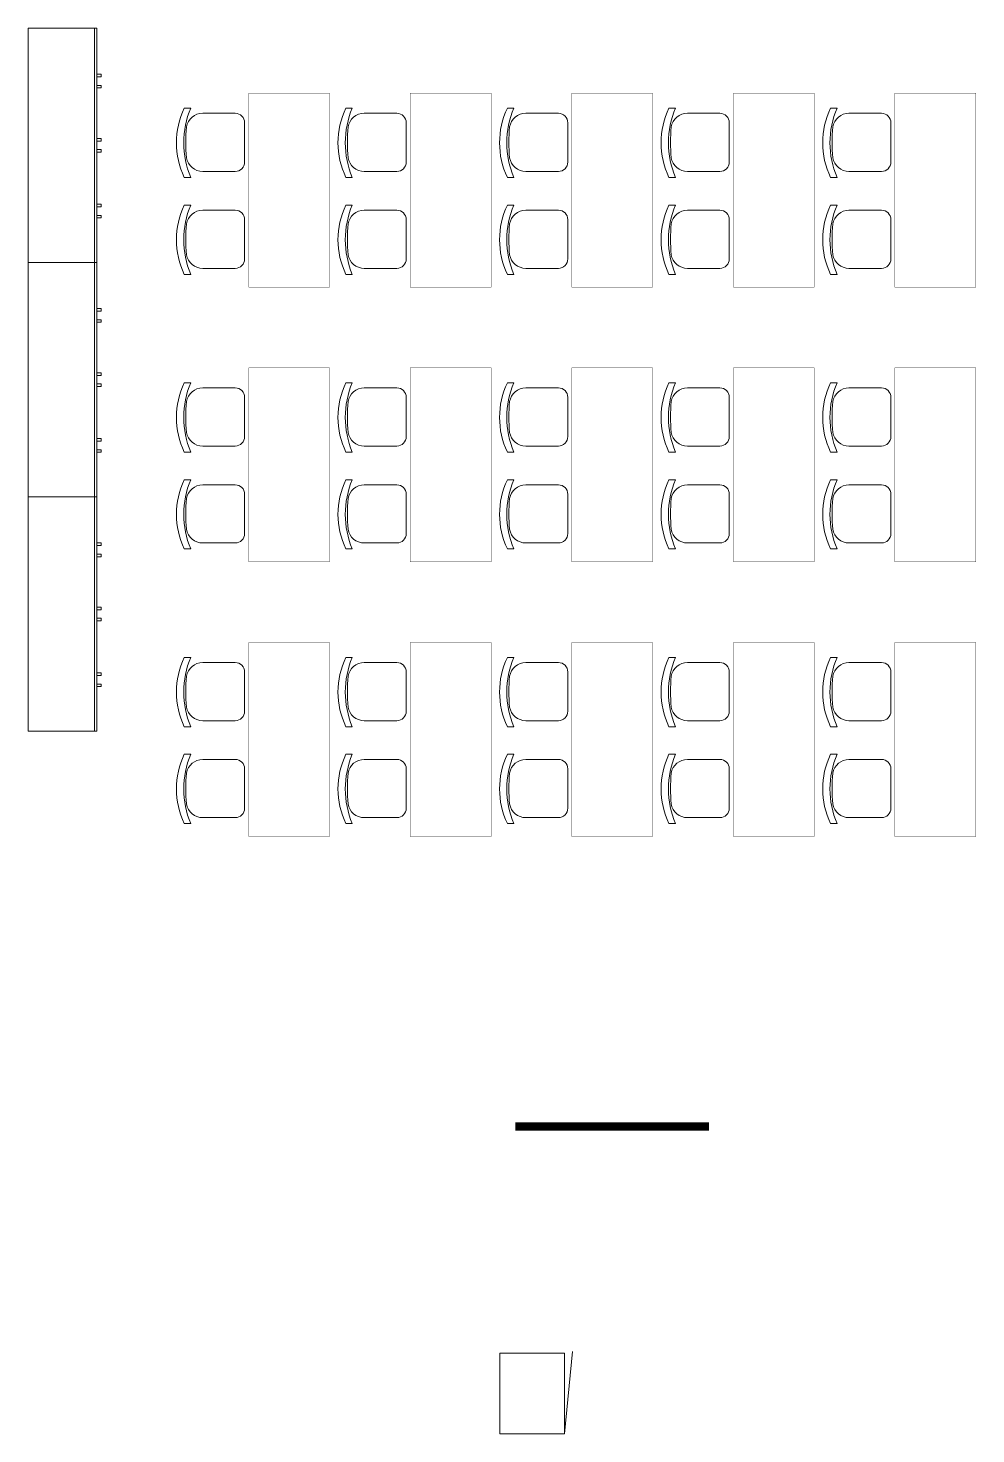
# Model space of a CAD drawing. Header units: millimetres. Extents: x -217756 to 263180, y 55413 to 130608.
# Drawn here: x 212176 to 218042, y 77349 to 86051 of the extents above; entities that cross this region are included whole.
import ezdxf

# ---------------------------------------------------------------- set-up
doc = ezdxf.new("R2010")
doc.units = ezdxf.units.MM
doc.layers.add('ТХ_мебель передв', color=250, linetype='Continuous', lineweight=13)

# ---------------------------------------------------------------- blocks, each defined once
blk = doc.blocks.new('Шкаф для ПУИ 500х400')
blk.add_line((400, 0), (450, -510))
blk.add_lwpolyline([(400, -500), (400, 0), (0, 0), (0, -500)], close=True)
blk = doc.blocks.new('A$C9cd708a4')
at = {"layer": 'ТХ_мебель передв', "xscale": -1, "rotation": 180}
blk.add_blockref('Шкаф для ПУИ 500х400', (433329.8, -53252), dxfattribs=at)
blk = doc.blocks.new('тумба под доской')
for points in [[(-1450.6, -426.2), (0, -426.2), (0, 0), (-1450.6, 0)], [(-1164.7, -452.7), (-1148.9, -452.7), (-1148.9, -426.2), (-1164.7, -426.2)], [(-1095.9, -452.7), (-1080, -452.7), (-1080, -426.2), (-1095.9, -426.2)], [(-767.7, -452.7), (-751.8, -452.7), (-751.8, -426.2), (-767.7, -426.2)], [(-698.8, -452.7), (-683, -452.7), (-683, -426.2), (-698.8, -426.2)], [(-360, -452.7), (-344.1, -452.7), (-344.1, -426.2), (-360, -426.2)], [(-291.2, -452.7), (-275.3, -452.7), (-275.3, -426.2), (-291.2, -426.2)]]:
    blk.add_lwpolyline(points, close=True)
blk.add_lwpolyline([(-1450.6, -410.3), (0, -410.3)])
blk = doc.blocks.new('A$Cdd239fcc')
at = {"layer": 'ТХ_мебель передв', "xscale": -1, "rotation": 90}
for p in [(282591.3, 11312.5), (282591.3, 9861.9), (282591.3, 8411.3)]:
    blk.add_blockref('тумба под доской', p, dxfattribs=at)
blk = doc.blocks.new('Стул парты')
for points in [[(-95.3, -360, -0.36493), (-180, -259.4), (-180, -58.2, -0.414078), (-121.8, 0), (121.8, 0, -0.414078), (180, -58.2), (180, -259.4, -0.36493), (95.3, -360, -0.041656)], [(-211.8, -333.5, 0.203875), (217.1, -333.5), (217.1, -373.5, -0.227009), (-211.8, -373.5)]]:
    blk.add_lwpolyline(points, format="xyb", close=True)
blk = doc.blocks.new('A$Ca9275210')
at = {"layer": 'ТХ_мебель передв', "rotation": 270}
for p in [(292994.8, -33813.6), (293994.8, -33813.6), (294994.8, -33813.6), (295994.8, -33813.6), (296994.8, -33813.6), (292994.8, -34413.6), (293994.8, -34413.6), (294994.8, -34413.6), (295994.8, -34413.6), (296994.8, -34413.6), (292994.8, -35513.6), (293994.8, -35513.6), (294994.8, -35513.6), (295994.8, -35513.6), (296994.8, -35513.6), (292994.8, -36113.6), (293994.8, -36113.6), (294994.8, -36113.6), (295994.8, -36113.6), (296994.8, -36113.6), (292994.8, -37213.6), (293994.8, -37213.6), (294994.8, -37213.6), (295994.8, -37213.6), (296994.8, -37213.6), (292994.8, -37813.6), (293994.8, -37813.6), (294994.8, -37813.6), (295994.8, -37813.6), (296994.8, -37813.6)]:
    blk.add_blockref('Стул парты', p, dxfattribs=at)
blk = doc.blocks.new('У018')
at = {"layer": 'ТХ_мебель передв', "ltscale": 100, "const_width": 2}
blk.add_lwpolyline([(94750.1, 82280.2), (95250.1, 82280.2), (95250.1, 81080.2), (94750.1, 81080.2)], close=True, dxfattribs=at)
blk = doc.blocks.new('A$C4ae871f7')
at = {"layer": 'ТХ_мебель передв'}
for p in [(43553.2, -82983.8), (44553.2, -82983.8), (45553.2, -82983.8), (46553.2, -82983.8), (47553.2, -82983.8), (43553.2, -84683.8), (44553.2, -84683.8), (45553.2, -84683.8), (46553.2, -84683.8), (47553.2, -84683.8), (43553.2, -86383.8), (44553.2, -86383.8), (45553.2, -86383.8), (46553.2, -86383.8), (47553.2, -86383.8)]:
    blk.add_blockref('У018', p, dxfattribs=at)

msp = doc.modelspace()

# ---------------------------------------------------------------- linework, layer by layer
at = {"layer": 'ТХ_мебель передв', "const_width": 50}
msp.add_lwpolyline([(216390.7, 79251.2), (215190.7, 79251.2)], dxfattribs=at)

# ---------------------------------------------------------------- block references
for name, p in [('A$Cdd239fcc', (-70415.7, 73287.5)), ('A$C9cd708a4', (-218233.9, 130600.7)), ('A$Ca9275210', (-79479.1, 119157.1)), ('A$C4ae871f7', (75237.5, 86350.7))]:
    msp.add_blockref(name, p)

doc.saveas('drawing.dxf')
